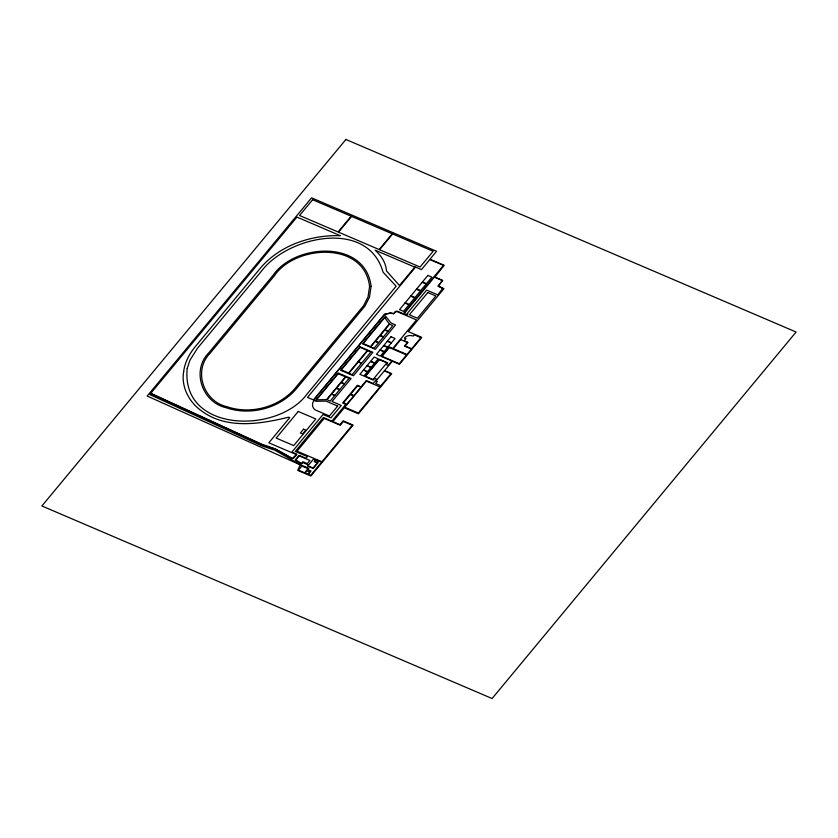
<?xml version="1.0" encoding="UTF-8"?>
<svg xmlns="http://www.w3.org/2000/svg" width="838" height="838" viewBox="0 0 838 838"><rect width="100%" height="100%" fill="white"/><g stroke="black" fill="none" stroke-linecap="round" stroke-linejoin="round"><path stroke-width="1.26" d="M374.691 363.001L370.689 361.293L374.198 357.061L378.2 358.769L371.108 367.327L367.107 365.609L370.553 361.45L374.555 363.168M369.589 286.428L368.018 297.008L363.608 305.671L294.767 388.664C278.572 407.467 250.216 414.716 226.847 406.66C203.603 401.507 192.813 370.637 210.076 353.29L274.256 275.911C295.374 244.675 364.132 240.736 369.589 286.428M371.087 286.292L369.485 297.155L364.928 306.1L295.992 389.22C279.316 408.556 250.122 415.994 226.071 407.697C202.188 402.366 191.074 370.637 208.809 352.788L273.031 275.367C294.808 243.292 365.494 239.312 371.087 286.292M183.658 371.653C180.998 386.653 188.979 401.884 201.047 410.568C226.281 429.695 260.23 424.101 288.649 417.198L289.707 417.649L268.83 442.82L296.317 454.573L292.431 458.386L275.356 448.854L262.231 444.454L150.777 393.273L296.945 217.063L340.28 235.677C310.615 234.703 278.488 245.764 259.434 269.312L194.804 347.236C189.116 354.244 184.758 362.613 183.658 371.653M187.209 368.448C180.662 432.691 277.252 434.252 306.938 394.216L396.144 286.208L383.06 272.182C367.934 218.582 288.345 236.264 262.011 270.464L197.454 348.283L189.891 360.309L187.209 368.448M300.329 464.901L297.679 470.348L310.877 475.994L353.091 425.096L343.192 420.865L340.039 424.667L332.875 421.598L344.345 407.771L358.402 413.783L391.671 373.675L384.548 370.626L392.352 361.23L399.475 364.279L421.786 337.379L408.305 331.607L443.951 288.649L438.274 286.104L442.736 280.479L434.859 277.106L444.213 265.321L429.967 259.225L436.546 251.295L311.579 197.841L147.174 396.039L300.329 464.901M442.653 288.44L437.855 294.882L426.636 290.084L407.1 313.642L407.865 313.978L407.163 314.826L404.188 313.548L434.398 277.137L442.37 280.541L437.991 286.219A38.946 29.037 -10.9 0 1 442.653 288.44M345.905 139.475L41.9 505.974L492.095 698.525L796.1 332.026L345.905 139.475M150.777 393.598L149.918 394.635L262.053 445.973L274.675 450.111L300.549 464.818L308.772 468.337L307.756 469.573L311.034 470.977L308.279 474.298L310.657 475.314L321.666 462.042L319.299 461.026L313.182 468.411L307.504 465.98L308.384 464.912L302.79 462.524L301.722 463.812L295.196 460.052L299.072 455.38L305.964 458.334L307.399 456.605L295.29 451.431L323.395 417.544L331.858 421.158L345.79 404.366L342.669 403.036L357.397 385.281L361.084 386.852L366.311 380.557L373.161 383.49L376.691 379.226L374.712 378.378L373.308 380.075L364.959 376.492L379.279 359.23L387.638 362.802L386.171 364.561L388.162 365.41L391.87 360.937L381.531 356.517L389.44 346.984L392.844 348.44L416.496 319.917L397.034 311.589L395.389 311.914L393.787 313.841L390.529 313.119L384.726 314.334L313.894 399.736L315.559 400.449L338.28 373.057L351.091 378.535L332.058 401.486L341.276 405.435L330.968 417.858L323.07 414.485L291.886 452.08L296.977 454.259L293.604 458.344L292.336 458.69L275.157 449.095L262.032 444.695L150.777 393.598M312.637 199.737L299.564 215.492L338.112 231.979L351.185 216.225L312.637 199.737M351.562 216.382L338.489 232.147L379.174 249.546L392.247 233.792L351.562 216.382M392.634 233.959L379.572 249.714L420.068 267.029L433.131 251.274L392.634 233.959M414.768 267.113L399.506 285.507L386.475 270.946C385.962 262.723 381.143 255.621 375.204 250.195L414.768 267.113M415.575 267.102L307.515 397.38L313.506 399.936L384.569 314.26L390.456 312.951L393.651 313.569L395.044 311.883A2.378 1.77 -10.9 0 1 397.359 311.202L403.308 313.747L443.438 265.374L429.81 259.55L421.462 269.616L415.575 267.102M298.255 411.458L276.173 438.075L293.719 445.586L315.8 418.969L298.255 411.458M360.047 346.817L340.605 370.26L353.406 375.738L372.858 352.295L360.047 346.817M385.511 316.115L362.519 343.831L375.33 349.31L395.546 324.935L391.021 322.997L385.511 316.115M338.123 373.706L316.45 399.831L326.59 399.611L345.466 376.849L338.123 373.706M360.005 347.32L341.307 369.862L348.66 373.004L367.358 350.462L360.005 347.32M384.694 317.55L363.137 343.549L370.49 346.691L389.282 324.023L384.694 317.55M404.922 303.105L399.506 309.631L403.518 311.338L408.923 304.823L404.922 303.105M410.662 296.191L405.246 302.707L409.258 304.424L414.663 297.899L410.662 296.191M416.381 289.288L410.976 295.804L414.978 297.521L420.393 290.996L416.381 289.288M422.163 282.312L416.758 288.838L420.76 290.545L426.175 284.03L422.163 282.312M427.893 275.419L422.478 281.935L426.49 283.653L431.895 277.127L427.893 275.419M331.481 394.164L326.935 399.653L330.224 401.056L334.771 395.578L331.481 394.164M336.31 388.34L331.691 393.912L334.991 395.316L339.61 389.754L336.31 388.34M341.024 382.662L336.52 388.099L339.809 389.502L344.313 384.076L341.024 382.662M345.759 376.953L341.317 382.317L344.607 383.72L349.058 378.357L345.759 376.953M375.235 341.412L370.742 346.838L374.031 348.252L378.535 342.815L375.235 341.412M380.012 335.661L375.424 341.192L378.713 342.595L383.301 337.065L380.012 335.661M384.726 329.973L380.243 335.378L383.532 336.792L388.015 331.387L384.726 329.973M389.513 324.201L384.946 329.701L388.245 331.115L392.802 325.615L389.513 324.201M358.255 361.953L348.859 373.287L352.107 374.67L361.503 363.346L358.255 361.953M367.673 350.64L358.413 361.807L361.639 363.179L370.899 352.023L367.673 350.64M303.545 429.182L300.392 432.984L302.633 433.937L305.786 430.135L303.545 429.182M363.388 370.092L359.879 374.324L363.881 376.042L367.39 371.8L363.388 370.092M366.971 365.777L363.524 369.925L367.526 371.643L370.972 367.484L366.971 365.777M380.033 350.033L376.451 354.338L380.452 356.056L384.034 351.74L380.033 350.033M383.678 345.633L380.169 349.865L384.171 351.583L387.68 347.351L383.678 345.633M387.324 341.234L383.814 345.476L387.816 347.183L391.325 342.952L387.324 341.234M391.032 336.761L387.46 341.076L391.461 342.784L395.044 338.479L391.032 336.761M427.841 292.514L409.363 314.795L417.408 318.231L435.875 295.961L427.841 292.514M324.212 418.392L297.05 451.179L321.907 461.811L352.211 425.264L343.35 421.483L340.228 425.243L324.212 418.392M337.683 406.074L329.439 416.004L314.941 409.803A11.156 8.317 -10.9 0 1 313.978 400.386L316.073 401.276L326.066 401.098L337.683 406.074M299.166 455.841L295.615 460.125L301.481 463.519L302.937 461.759L307.316 463.634L309.945 460.45L299.166 455.841M350.368 394.499L343.465 402.816L346.806 404.241L353.699 395.924L350.368 394.499M357.596 385.773L350.64 394.164L353.982 395.588L360.937 387.198L357.596 385.773M379.258 359.596L365.431 376.262L373.036 379.509L386.852 362.854L379.258 359.596M389.251 347.55L381.981 356.307L399.307 363.723L406.566 354.966L389.251 347.55M400.753 339.6L393.284 348.608L406.985 354.464L411.448 349.079L404.471 346.104L407.488 342.47L400.753 339.6M366.447 381.133L344.785 407.247L358.308 413.04L379.97 386.926L366.447 381.133M405.812 338.699L404.146 340.699L408.054 342.365L405.089 345.937L411.709 348.765L420.906 337.683L414.286 334.854L413.239 336.111A6.379 4.756 -10.9 0 0 404.325 338.06L405.812 338.699M301.879 466.033L298.454 470.16L304.623 472.81L308.059 468.672L301.879 466.033M384.37 370.846L376.021 380.902L377.31 381.458L375.602 383.511L380.913 385.784L390.969 373.664L384.37 370.846M313.475 459.14L307.913 465.844L313.119 468.075L317.413 462.901L314.302 461.57L315.57 460.041L313.475 459.14M306.938 470.694L305.189 472.8L307.965 473.983L309.714 471.878L306.938 470.694M316.219 459.769L314.816 461.455L316.974 462.377L318.377 460.691L316.219 459.769"/></g></svg>
